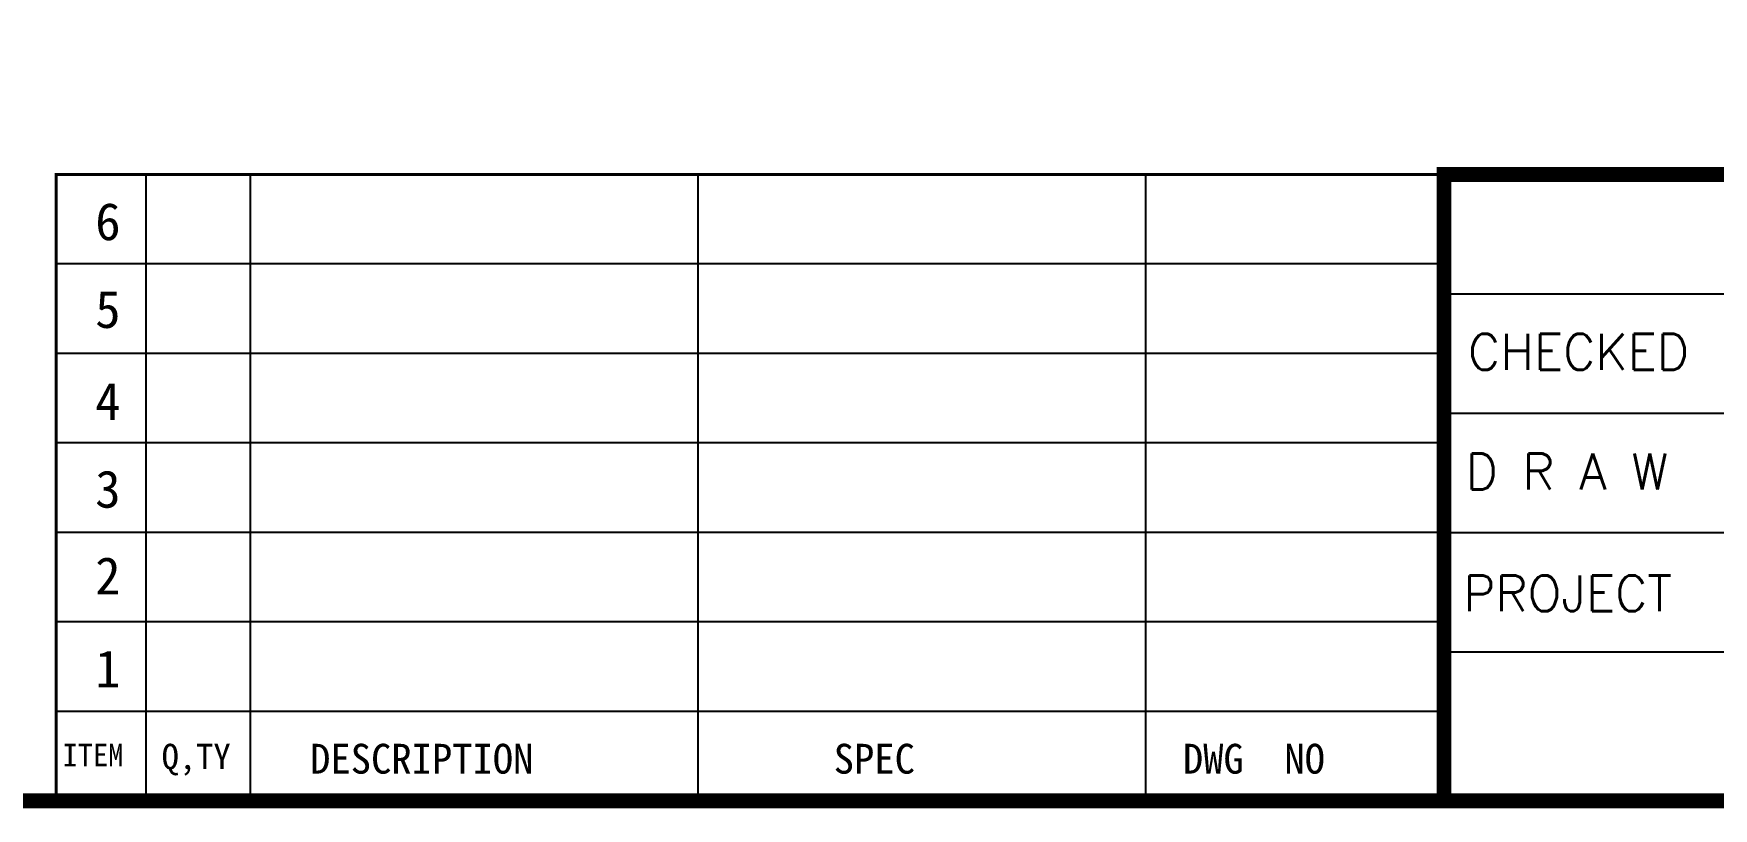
# Model space of a CAD drawing. Header units: millimetres. Extents: x 42 to 1285, y 51 to 922.
# Drawn here: x 619.4 to 959.8, y 51.1 to 208.1 of the extents above; entities that cross this region are included whole.
import ezdxf

# ---------------------------------------------------------------- set-up
doc = ezdxf.new("R2010")
doc.units = ezdxf.units.MM
doc.styles.add('ROMANS', font='romans', dxfattribs={"height": 3})

msp = doc.modelspace()

# ---------------------------------------------------------------- linework, layer by layer
at = {"color": 5}
for p, q in [((642.106, 179.581), (642.106, 52.573)), ((663.274, 179.581), (663.274, 52.573)), ((753.994, 179.581), (753.994, 52.573)), ((844.714, 179.581), (844.714, 52.573)), ((905.194, 161.437), (623.962, 161.437)), ((905.194, 155.389), (1283.194, 155.389)), ((905.194, 143.293), (623.962, 143.293)), ((905.194, 131.197), (1283.194, 131.197)), ((905.194, 125.149), (623.962, 125.149)), ((905.194, 107.005), (623.962, 107.005)), ((905.194, 107.005), (1283.194, 107.005)), ((905.194, 88.861), (623.962, 88.861)), ((905.194, 82.813), (1283.194, 82.813)), ((905.194, 70.717), (623.962, 70.717))]:
    msp.add_line(p, q, dxfattribs=at)
at = {"color": 5, "const_width": 3.024}
for points in [[(43.354, 52.573), (1283.194, 52.573), (1283.194, 920.461), (43.354, 920.461), (43.354, 52.573)], [(1283.194, 179.581), (905.194, 179.581), (905.194, 52.573)]]:
    msp.add_lwpolyline(points, dxfattribs=at)
at = {"color": 5, "ltscale": 2, "const_width": 0.605}
msp.add_lwpolyline([(905.194, 179.581), (623.962, 179.581), (623.962, 52.573)], dxfattribs=at)

# ---------------------------------------------------------------- texts
at = {"color": 5, "style": 'ROMANS'}
for s, p in [('CHECKED', (910.073, 139.997)), ('D R A W', (909.58, 115.723)), ('PROJECT', (909.095, 91.044))]:
    msp.add_text(s, height=7.2576, dxfattribs=at).set_placement(p)
at = {"color": 5, "attachment_point": 1}
for s, insert, char_height, width in [('6', (631.846, 173.817), 7.56, 9.95954), ('5', (631.846, 156.023), 7.56, 9.95954), ('4', (631.846, 137.381), 7.56, 9.95954), ('3', (631.846, 119.587), 7.56, 9.95954), ('2', (631.846, 102.005), 7.56, 9.95954), ('1', (631.846, 83.151), 7.56, 9.95954), ('ITEM', (625.221, 64.158), 4.536, 6.048), ('Q,TY', (645.312, 64.158), 5.1408, 15.12), ('DESCRIPTION', (675.398, 64.158), 6.048, 30.24), ('SPEC', (781.517, 64.158), 6.048, 30.24), ('DWG  NO', (852.281, 64.158), 6.048, 45.36)]:
    msp.add_mtext(s, dxfattribs=dict(at, insert=insert, char_height=char_height, width=width))

doc.saveas('drawing.dxf')
